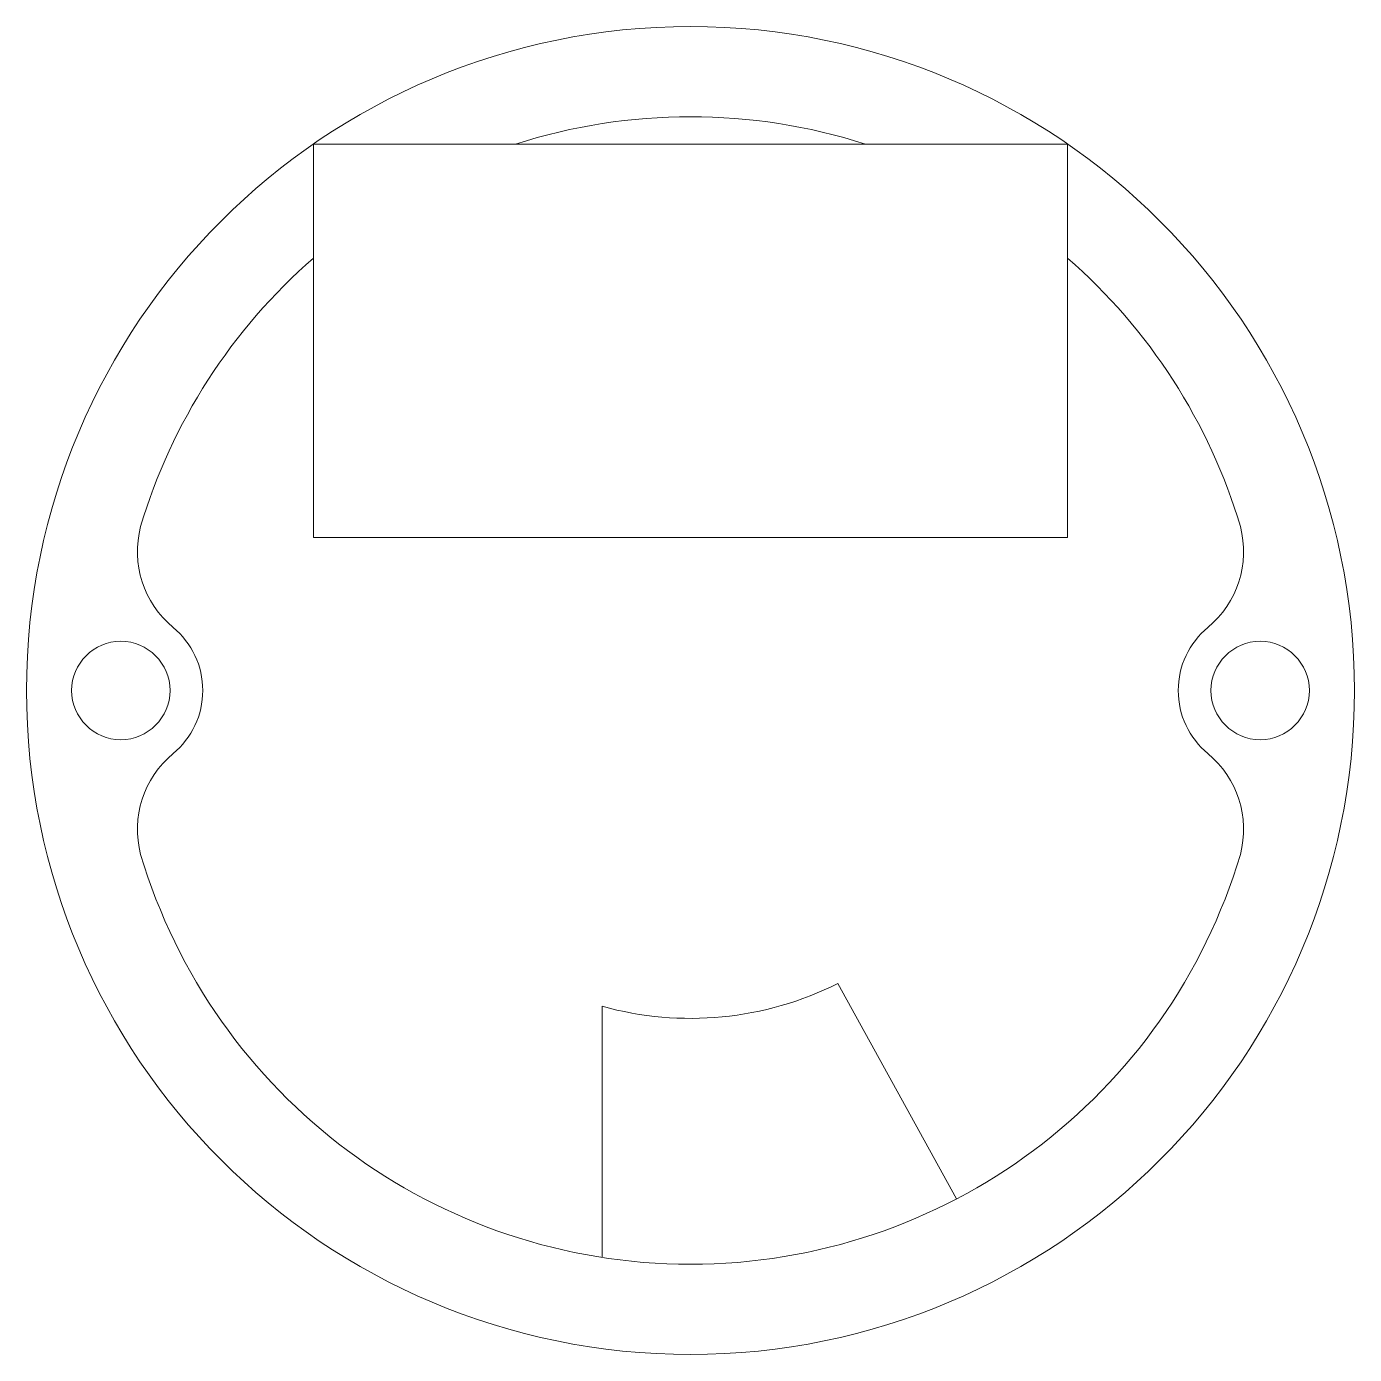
# Model space of a CAD drawing. Header units: millimetres. Extents: x -20.3 to 20.3, y -20.3 to 20.3.
import ezdxf

# ---------------------------------------------------------------- set-up
doc = ezdxf.new("R2010")
doc.units = ezdxf.units.MM

msp = doc.modelspace()

# ---------------------------------------------------------------- linework, layer by layer
at = {"color": 7, "linetype": 'Continuous', "lineweight": 15}
for p, q in [((-11.5, 16.668), (-11.5, 4.668)), ((11.5, 16.668), (-11.5, 16.668)), ((11.5, 4.668), (11.5, 16.668)), ((-11.5, 4.668), (11.5, 4.668)), ((8.114, -15.505), (4.495, -8.933)), ((-2.697, -9.63), (-2.697, -17.291))]:
    msp.add_line(p, q, dxfattribs=at)
for centre, radius in [((0, 0), 20.25), ((-17.375, 0), 1.5), ((17.375, 0), 1.5)]:
    msp.add_circle(centre, radius, dxfattribs=at)
for centre, radius, start, end in [((0, 0), 17.5, 72.2584, 107.7416), ((0, 0), 17.5, 131.0823, 163.3985), ((0, 0), 17.5, 16.6015, 48.9177), ((-13.869, 4.238), 3, 165.2792, 230.3975), ((13.869, 4.238), 3, 309.6025, 14.7208), ((-17.375, 0), 2.5, 309.6025, 50.3975), ((17.375, 0), 2.5, 129.6025, 230.3975), ((-13.869, -4.238), 3, 129.6025, 194.7208), ((13.869, -4.238), 3, 345.2792, 50.3975), ((0, 0), 17.5, 196.6015, 343.3985), ((0, 0), 10, 254.3555, 296.7143)]:
    msp.add_arc(centre, radius, start, end, dxfattribs=at)

doc.saveas('drawing.dxf')
